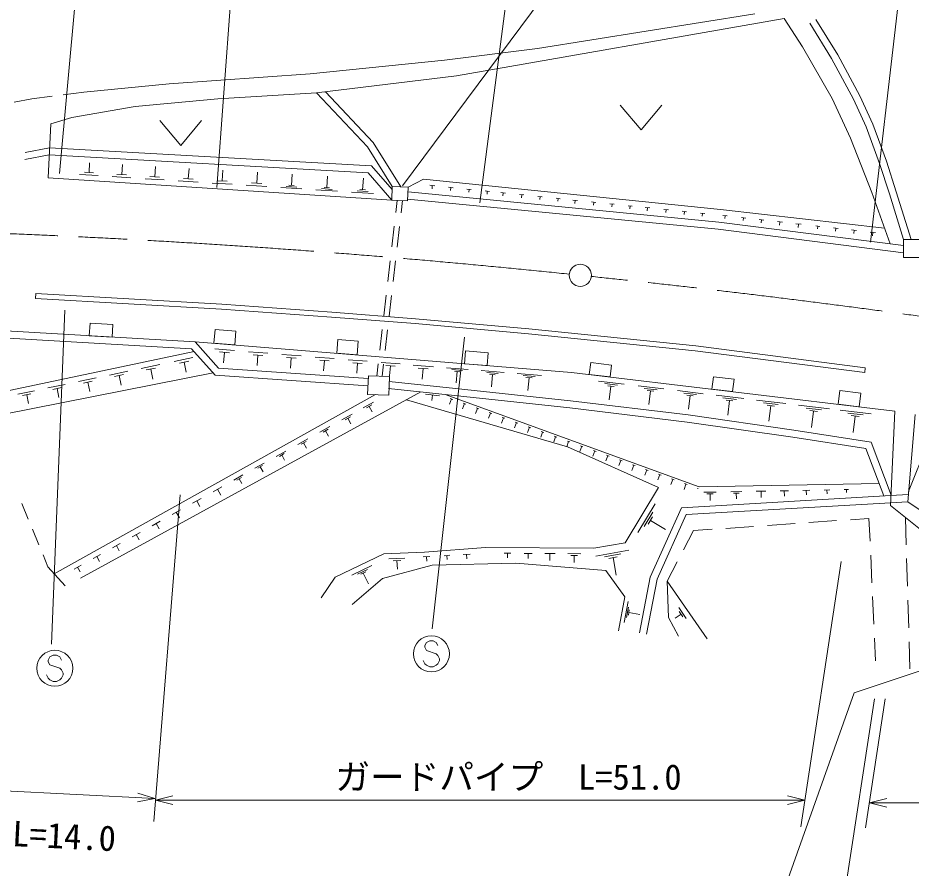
# Model space of a CAD drawing. Units: millimetres, scale not verified. Extents: x 40000 to 680000, y 20000 to 380000.
# Drawn here: x 331509 to 395942, y 257849 to 319184 of the extents above; entities that cross this region are included whole.
import ezdxf
from ezdxf.enums import TextEntityAlignment as Align

# ---------------------------------------------------------------- set-up
doc = ezdxf.new("R2010")
doc.units = ezdxf.units.MM
doc.header["$LTSCALE"] = 1000
doc.linetypes.add('CHAIN', pattern=[18.5, 12, -1.5, 3.5, -1.5])
for name, color, linetype, lineweight in [('M-BGD', 7, 'Continuous', 13), ('M-BMK', 2, 'CHAIN', 13), ('M-BMK-SRVR', 3, 'Continuous', 13), ('M-STR-HTXT', 7, 'Continuous', 13), ('M-STR-STRC', 7, 'Continuous', 13)]:
    doc.layers.add(name, color=color, linetype=linetype, lineweight=lineweight)
doc.styles.add('ＭＳ ゴシック', font='')
doc.styles.get('ＭＳ ゴシック').set_extended_font_data('MS Gothic')

msp = doc.modelspace()

# ---------------------------------------------------------------- linework, layer by layer
at = {"layer": 'M-BGD'}
for p, q in [((334785, 313641), (336271, 313831)), ((331244, 313103), (332505, 313350)), ((332505, 313350), (333991, 313540)), ((374965, 312897), (376465, 311097)), ((376465, 311097), (377965, 312897)), ((341754, 311785), (343254, 309985)), ((343254, 309985), (344754, 311785)), ((333774, 309294), (332013, 308956)), ((332038, 309476), (333798, 309813)), ((336642, 308021), (336688, 308730)), ((336974, 308000), (336310, 308043)), ((338999, 307873), (339046, 308598)), ((341387, 307723), (341434, 308464)), ((343805, 307571), (343854, 308328)), ((346255, 307417), (346305, 308191)), ((348737, 307261), (348788, 308052)), ((337295, 307801), (335966, 307887)), ((339667, 307648), (338308, 307736)), ((339339, 307851), (338659, 307895)), ((342069, 307493), (340680, 307583)), ((341734, 307701), (341039, 307745)), ((344503, 307336), (343083, 307427)), ((344160, 307548), (343450, 307594)), ((346618, 307393), (345892, 307440)), ((351251, 307103), (351303, 307911)), ((353798, 306942), (353851, 307768)), ((356378, 306780), (356432, 307624)), ((346969, 307176), (345517, 307270)), ((349466, 307015), (347983, 307111)), ((349108, 307237), (348366, 307285)), ((351996, 306852), (350480, 306949)), ((351624, 306977), (350866, 307026)), ((351441, 307090), (351062, 307115)), ((354559, 306686), (353010, 306786)), ((354178, 306814), (353404, 306864)), ((353992, 306930), (353604, 306955)), ((356766, 306649), (355976, 306700)), ((356576, 306767), (356180, 306793)), ((361234, 307105), (361574, 307070)), ((361404, 307087), (361381, 306861)), ((362574, 306967), (362902, 306933)), ((362738, 306950), (362716, 306731)), ((363903, 306830), (364218, 306798)), ((364060, 306814), (364039, 306603)), ((357155, 306518), (355573, 306620)), ((365219, 306695), (365523, 306663)), ((365371, 306679), (365350, 306476)), ((366346, 306579), (366685, 306544)), ((366516, 306561), (366492, 306335)), ((367686, 306441), (368014, 306407)), ((367850, 306424), (367827, 306205)), ((369014, 306304), (369330, 306271)), ((369172, 306288), (369150, 306077)), ((370331, 306168), (370635, 306137)), ((370483, 306153), (370462, 305950)), ((358863, 306016), (358762, 305143)), ((359264, 306000), (359163, 305127)), ((371542, 306044), (371881, 306009)), ((371711, 306026), (371688, 305800)), ((372882, 305906), (373209, 305872)), ((373046, 305889), (373023, 305671)), ((374210, 305769), (374526, 305737)), ((374368, 305753), (374346, 305542)), ((375526, 305634), (375831, 305602)), ((375678, 305618), (375658, 305415)), ((376764, 305506), (377104, 305471)), ((376934, 305489), (376911, 305262)), ((378104, 305368), (378432, 305335)), ((378268, 305351), (378246, 305133)), ((379433, 305232), (379748, 305199)), ((379590, 305215), (379569, 305005)), ((380749, 305096), (381053, 305065)), ((380901, 305080), (380880, 304878)), ((382367, 304927), (382669, 304894)), ((382518, 304911), (382496, 304709)), ((383708, 304777), (384010, 304743)), ((358647, 304150), (358474, 302660)), ((359048, 304134), (358875, 302644)), ((383859, 304760), (383837, 304558)), ((384991, 304633), (385320, 304596)), ((385155, 304614), (385131, 304395)), ((386300, 304485), (386656, 304445)), ((386478, 304465), (386451, 304228)), ((387636, 304335), (388020, 304292)), ((387828, 304314), (387799, 304057)), ((389058, 304175), (389360, 304141)), ((389209, 304158), (389186, 303957)), ((390340, 304031), (390669, 303994)), ((390505, 304013), (390480, 303793)), ((391649, 303884), (392006, 303844)), ((391827, 303864), (391801, 303626)), ((392985, 303734), (393370, 303690)), ((393177, 303712), (393149, 303456)), ((358359, 301667), (358186, 300177)), ((358759, 301650), (358586, 300160)), ((332807, 299295), (332787, 298945)), ((358070, 299184), (357897, 297694)), ((358471, 299167), (358298, 297677)), ((357782, 296700), (357609, 295210)), ((358183, 296684), (358010, 295194)), ((330041, 292131), (344229, 295106)), ((345718, 295301), (347137, 295186)), ((348139, 295104), (349547, 294990)), ((342788, 294395), (344138, 294678)), ((346057, 295083), (346767, 295025)), ((346412, 295054), (346351, 294297)), ((348476, 294888), (349180, 294831)), ((348828, 294860), (348767, 294109)), ((350549, 294909), (351946, 294795)), ((350883, 294694), (351582, 294637)), ((351233, 294666), (351172, 293921)), ((352948, 294714), (354334, 294601)), ((353280, 294501), (353973, 294445)), ((353626, 294473), (353566, 293734)), ((355336, 294520), (356711, 294408)), ((340391, 293892), (341741, 294175)), ((340766, 293783), (341441, 293924)), ((341104, 293854), (341255, 293133)), ((343163, 294286), (343839, 294427)), ((343501, 294356), (343652, 293636)), ((355665, 294309), (356352, 294253)), ((356009, 294281), (355949, 293548)), ((357494, 294217), (357392, 293344)), ((357713, 294327), (359077, 294216)), ((357894, 294200), (357793, 293328)), ((358039, 294117), (358721, 294062)), ((358380, 294090), (358321, 293362)), ((360028, 294139), (361483, 294021)), ((360376, 293915), (361103, 293856)), ((360740, 293886), (360677, 293110)), ((362432, 293944), (363982, 293818)), ((392635, 293947), (392591, 293600)), ((330397, 290572), (345592, 293586)), ((335881, 292946), (337157, 293214)), ((338117, 293415), (339431, 293691)), ((338482, 293309), (339139, 293447)), ((338811, 293378), (338958, 292678)), ((362811, 293809), (363586, 293746)), ((362996, 293690), (363384, 293658)), ((363190, 293674), (363123, 292848)), ((364929, 293741), (366577, 293607)), ((365332, 293598), (366156, 293531)), ((365529, 293471), (365941, 293437)), ((365735, 293454), (365664, 292575)), ((367523, 293530), (369274, 293388)), ((367951, 293378), (368826, 293307)), ((368160, 293244), (368598, 293208)), ((368379, 293226), (368303, 292292)), ((333680, 292485), (334920, 292745)), ((336236, 292843), (336874, 292977)), ((336555, 292910), (336697, 292229)), ((373391, 292977), (375249, 292755)), ((373841, 292798), (374770, 292687)), ((374058, 292646), (374523, 292591)), ((374290, 292618), (374172, 291628)), ((376241, 292636), (378099, 292414)), ((331515, 292031), (332719, 292284)), ((331850, 291934), (332452, 292060)), ((332151, 291997), (332286, 291354)), ((334025, 292385), (334645, 292515)), ((334137, 279076), (357308, 292003)), ((334335, 292450), (334474, 291788)), ((336031, 278767), (360569, 292198)), ((360919, 292028), (361914, 291922)), ((361416, 291975), (361374, 291578)), ((376691, 292457), (377620, 292346)), ((376908, 292305), (377373, 292250)), ((377141, 292277), (377022, 291286)), ((379092, 292295), (380951, 292073)), ((379542, 292116), (380471, 292005)), ((379759, 291964), (380224, 291908)), ((379992, 291936), (379873, 290945)), ((381885, 291961), (383862, 291725)), ((356412, 291045), (357163, 291464)), ((356656, 291049), (357031, 291259)), ((362779, 291698), (362642, 291322)), ((362685, 291732), (362873, 291664)), ((363719, 291357), (363582, 290981)), ((363625, 291391), (363813, 291323)), ((382363, 291770), (383352, 291652)), ((382595, 291609), (383089, 291550)), ((382842, 291579), (382716, 290524)), ((384793, 291613), (386896, 291362)), ((385302, 291410), (386353, 291284)), ((385548, 291239), (386074, 291176)), ((387824, 291251), (390056, 290984)), ((354877, 290188), (355628, 290607)), ((356843, 291154), (357067, 290753)), ((364658, 291015), (364522, 290639)), ((364564, 291049), (364752, 290981)), ((365598, 290674), (365462, 290298)), ((365504, 290708), (365692, 290639)), ((385811, 291207), (385677, 290086)), ((388364, 291035), (389480, 290902)), ((388625, 290853), (389183, 290786)), ((388904, 290819), (388762, 289629)), ((390825, 290892), (393057, 290625)), ((391365, 290676), (392481, 290543)), ((355120, 290193), (355496, 290402)), ((355308, 290297), (355532, 289897)), ((366538, 290332), (366402, 289956)), ((366444, 290366), (366632, 290298)), ((367478, 289990), (367341, 289615)), ((367384, 290025), (367572, 289956)), ((391626, 290494), (392185, 290427)), ((391906, 290460), (391763, 289270)), ((353282, 289298), (354013, 289706)), ((353519, 289303), (353885, 289507)), ((353702, 289405), (353920, 289015)), ((368418, 289649), (368281, 289273)), ((368324, 289683), (368512, 289615)), ((369358, 289307), (369221, 288931)), ((369264, 289341), (369452, 289273)), ((351706, 288419), (352418, 288816)), ((370298, 288966), (370161, 288590)), ((370204, 289000), (370392, 288932)), ((371143, 288658), (371331, 288590)), ((351937, 288423), (352293, 288622)), ((352115, 288523), (352327, 288143)), ((371237, 288624), (371101, 288248)), ((372177, 288283), (372041, 287907)), ((372083, 288317), (372271, 288248)), ((350148, 287550), (350842, 287937)), ((350373, 287554), (350720, 287748)), ((350546, 287651), (350753, 287281)), ((373117, 287941), (372981, 287565)), ((373023, 287975), (373211, 287907)), ((374057, 287599), (373920, 287224)), ((373963, 287634), (374151, 287565)), ((348609, 286692), (349284, 287068)), ((348828, 286696), (349166, 286884)), ((348997, 286790), (349198, 286430)), ((374997, 287258), (374860, 286882)), ((374903, 287292), (375091, 287224)), ((375937, 286916), (375800, 286540)), ((375843, 286951), (376031, 286882)), ((347089, 285843), (347745, 286210)), ((376877, 286575), (376740, 286199)), ((376783, 286609), (376971, 286541)), ((377816, 286233), (377680, 285857)), ((377722, 286267), (377910, 286199)), ((347302, 285847), (347630, 286030)), ((347466, 285939), (347661, 285589)), ((378756, 285892), (378620, 285516)), ((378662, 285926), (378850, 285857)), ((379696, 285550), (379560, 285174)), ((379602, 285584), (379790, 285516)), ((345587, 285005), (346225, 285361)), ((345906, 285183), (346143, 284758)), ((380542, 285243), (380587, 285226)), ((380985, 284958), (381881, 284976)), ((381211, 284843), (381659, 284852)), ((381435, 284848), (381444, 284370)), ((382936, 284996), (383721, 285011)), ((383134, 284895), (383527, 284902)), ((383331, 284899), (383339, 284480)), ((384773, 285031), (385454, 285044)), ((385114, 285038), (385123, 284584)), ((386503, 285064), (387086, 285076)), ((386795, 285070), (386802, 284681)), ((388132, 285096), (388623, 285105)), ((388378, 285100), (388384, 284774)), ((389666, 285125), (390069, 285133)), ((389868, 285129), (389873, 284860)), ((391110, 285153), (391432, 285159)), ((391271, 285156), (391275, 284942)), ((394476, 284728), (395738, 284801)), ((344102, 284177), (344722, 284523)), ((344412, 284350), (344643, 283937)), ((394471, 284207), (395691, 284278)), ((331807, 284141), (332263, 283031)), ((342636, 283359), (343238, 283695)), ((342937, 283527), (343161, 283125)), ((376234, 282065), (377475, 284127)), ((376682, 282498), (377302, 283529)), ((341186, 282550), (341771, 282877)), ((376974, 282673), (377285, 283188)), ((377130, 282931), (378229, 282268)), ((388566, 282775), (390561, 282914)), ((391559, 282983), (392901, 283076)), ((392901, 283076), (392977, 281435)), ((395589, 281177), (395531, 283142)), ((332567, 282291), (333023, 281181)), ((341479, 282713), (341696, 282324)), ((380241, 282197), (381583, 282290)), ((382580, 282360), (384575, 282498)), ((385573, 282567), (387568, 282706)), ((339754, 281752), (340322, 282068)), ((340038, 281910), (340249, 281532)), ((379520, 280820), (380241, 282197)), ((338340, 280962), (338890, 281269)), ((338615, 281116), (338819, 280749)), ((333327, 280441), (333680, 279584)), ((336942, 280182), (337475, 280480)), ((337208, 280331), (337407, 279976)), ((360746, 280299), (361223, 280328)), ((360985, 280314), (361004, 279995)), ((362249, 280389), (362672, 280415)), ((362460, 280402), (362477, 280120)), ((363633, 280472), (364129, 280502)), ((363881, 280487), (363901, 280157)), ((366581, 280562), (367076, 280559)), ((366829, 280561), (366827, 280231)), ((368039, 280554), (368608, 280551)), ((368323, 280553), (368321, 280173)), ((369518, 280546), (370266, 280542)), ((369892, 280544), (369890, 280046)), ((371167, 280537), (372114, 280532)), ((371403, 280410), (371877, 280407)), ((371640, 280409), (371637, 279903)), ((373199, 280352), (375568, 280776)), ((373819, 280300), (375004, 280512)), ((374144, 280195), (374736, 280301)), ((393024, 280436), (393118, 278438)), ((335560, 279412), (336077, 279700)), ((355607, 278974), (357044, 279671)), ((358278, 280152), (359417, 280220)), ((358572, 280017), (359141, 280051)), ((358856, 280034), (358893, 279426)), ((374440, 280248), (374666, 278984)), ((378336, 278556), (379057, 279934)), ((395676, 278178), (395618, 280178)), ((333680, 279584), (334917, 278207)), ((335819, 279556), (336011, 279212)), ((356013, 279052), (356731, 279401)), ((356239, 279044), (356598, 279218)), ((356419, 279131), (356790, 278365)), ((375239, 275575), (375519, 277079)), ((393165, 277439), (393258, 275442)), ((395764, 275180), (395706, 277179)), ((375409, 275933), (375549, 276685)), ((375544, 276102), (375614, 276478)), ((379177, 276642), (379726, 275851)), ((375579, 276290), (376382, 276141)), ((379346, 276173), (378924, 275880)), ((379209, 276371), (379483, 275975)), ((393305, 274443), (393382, 272802)), ((395851, 272216), (395794, 274180))]:
    msp.add_line(p, q, dxfattribs=at)
for points in [[(358473, 306032), (333699, 307633), (333876, 311539), (335406, 312004), (339968, 312785), (345938, 313343), (353055, 313783), (363152, 315000), (386787, 319143), (388105, 317103), (390240, 313368), (391558, 310511), (393100, 306584), (394419, 302892)], [(336271, 313831), (342413, 314428), (352583, 315139), (362272, 316143), (368989, 316980), (384662, 319471)], [(389072, 319077), (390648, 316507), (392249, 313559), (393175, 311517), (394161, 308853), (394873, 306637), (395936, 303196)], [(388628, 318805), (390198, 316247), (391783, 313328), (392693, 311319), (393669, 308683), (394377, 306481), (395391, 303196)], [(353696, 313860), (357141, 310189), (359143, 306994)], [(353055, 313783), (356728, 309870), (358513, 307020)], [(333774, 309294), (356766, 308006), (358473, 306032)], [(333798, 309813), (357016, 308512), (358504, 306791)], [(359659, 306973), (360767, 307555), (382194, 305350), (394016, 304020)], [(359623, 306107), (382019, 303936), (395391, 302245)], [(359673, 306625), (382077, 304453), (395391, 302769)], [(332807, 299295), (346212, 298530), (354153, 297949), (360195, 297478), (368372, 296740), (380409, 295516), (392635, 293947)], [(332787, 298945), (346189, 298180), (354127, 297600), (360166, 297129), (368339, 296392), (380369, 295168), (392591, 293600)], [(316532, 296136), (329152, 295837), (330240, 296621), (344289, 295818), (345987, 293925), (356785, 293163)], [(316528, 295616), (329314, 295313), (330395, 296092), (344045, 295312), (345740, 293421), (356748, 292644)], [(344289, 295818), (371441, 293613), (394760, 290824)], [(358301, 292963), (363067, 292455), (371377, 291560), (379855, 290544), (387477, 289445), (393064, 288587), (394496, 284764)], [(358246, 292446), (363012, 291938), (371319, 291043), (379787, 290028), (387401, 288931), (392684, 288120), (393965, 284698)], [(393627, 285601), (380649, 285352), (362328, 292011)], [(359552, 291641), (371144, 288251), (377715, 285301), (375309, 281304), (373049, 280927), (365243, 280969), (360828, 280634), (357898, 280530), (354404, 278835), (353379, 277349)], [(394760, 290824), (394462, 283997), (397584, 281499), (415846, 269477)], [(396234, 290571), (395692, 284262), (415844, 270725), (419657, 268771)], [(395757, 285022), (397110, 288436), (410148, 286548)], [(376343, 274834), (377119, 278842), (379378, 283849), (394476, 284728)], [(376853, 274735), (377617, 278684), (379723, 283348), (394471, 284207)], [(355625, 276861), (357815, 278730), (361386, 279693), (367427, 279846), (373928, 279316), (375295, 277419), (374834, 274978)], [(379173, 274580), (378441, 275940), (378336, 278556), (381224, 274392)]]:
    msp.add_lwpolyline(points, dxfattribs=at)
for points in [[(359618, 305985), (358473, 306032), (358513, 307020), (359659, 306973)], [(395391, 303196), (396762, 303196), (396762, 301888), (395391, 301888)], [(336664, 296254), (338310, 296160), (338362, 297070), (336716, 297165)], [(345653, 295708), (347149, 295586), (347230, 296585), (345735, 296706)], [(354518, 294988), (355980, 294869), (356061, 295869), (354600, 295987)], [(363734, 294239), (365349, 294108), (365424, 295030), (363809, 295161)], [(372723, 293460), (374231, 293280), (374334, 294141), (372826, 294322)], [(356793, 293369), (358316, 293306), (358260, 291963), (356738, 292026)], [(381570, 292402), (383068, 292222), (383175, 293114), (381677, 293293)], [(390686, 291311), (392186, 291132), (392303, 292116), (390803, 292295)]]:
    msp.add_lwpolyline(points, close=True, dxfattribs=at)
at = {"layer": 'M-BMK'}
for centre, radius, start, end in [((304748, -339124), 643271, 84.06334, 88.24457), ((298804, -410992), 715368, 80.88284, 84.05707)]:
    msp.add_arc(centre, radius, start, end, dxfattribs=at)
at = {"layer": 'M-BMK-SRVR'}
msp.add_circle((372076, 300613), 800, dxfattribs=at)
at = {"layer": 'M-STR-HTXT'}
for p, q in [((359261, 307068), (374356, 327388)), ((343225, 284771), (341312, 261201)), ((390897, 279973), (387981, 260824)), ((393288, 270057), (390020, 248597)), ((394078, 270057), (392661, 260755)), ((328024, 263553), (341395, 262879)), ((341395, 262879), (340163, 263254)), ((341439, 262757), (342689, 263069)), ((388275, 262757), (387025, 263069)), ((341395, 262879), (340131, 262630)), ((388275, 262757), (341439, 262757)), ((341439, 262757), (342689, 262444)), ((388275, 262757), (387025, 262444)), ((392934, 262550), (394184, 262863)), ((419624, 262550), (392934, 262550)), ((392934, 262550), (394184, 262238))]:
    msp.add_line(p, q, dxfattribs=at)
at = {"layer": 'M-STR-STRC'}
for p, q in [((345872, 306942), (347688, 331737)), ((336396, 328341), (334501, 307969)), ((367271, 324630), (364823, 305837)), ((395145, 321472), (393013, 302994)), ((334885, 298087), (333937, 274003)), ((363726, 296146), (361384, 275116)), ((360983, 274133), (360865, 273897)), ((360865, 273897), (360865, 273779)), ((361219, 274251), (360983, 274133)), ((361456, 274251), (361219, 274251)), ((361692, 274133), (361456, 274251)), ((361810, 273897), (361692, 274133)), ((334056, 273212), (333819, 273094)), ((334292, 273212), (334056, 273212)), ((334528, 273094), (334292, 273212)), ((360865, 273779), (360983, 273542)), ((360983, 273542), (361692, 273306)), ((361692, 273306), (361810, 273188)), ((333819, 273094), (333701, 272857)), ((333701, 272857), (333701, 272739)), ((333701, 272739), (333819, 272503)), ((334647, 272857), (334528, 273094)), ((360865, 272597), (360747, 272833)), ((360983, 272479), (360865, 272597)), ((361810, 272597), (361692, 272479)), ((361810, 273188), (361928, 272951)), ((361928, 272833), (361810, 272597)), ((361928, 272951), (361928, 272833)), ((333819, 272503), (334528, 272266)), ((334528, 272266), (334647, 272148)), ((334647, 272148), (334765, 271912)), ((334765, 271912), (334765, 271794)), ((361219, 272360), (360983, 272479)), ((361456, 272360), (361219, 272360)), ((361692, 272479), (361456, 272360)), ((333701, 271557), (333583, 271794)), ((333819, 271439), (333701, 271557)), ((334056, 271321), (333819, 271439)), ((334292, 271321), (334056, 271321)), ((334528, 271439), (334292, 271321)), ((334647, 271557), (334528, 271439)), ((334765, 271794), (334647, 271557))]:
    msp.add_line(p, q, dxfattribs=at)
msp.add_lwpolyline([(438874, 286179), (391836, 270503), (386308, 254947)], dxfattribs=at)
for centre in [(361337, 273306), (334174, 272266)]:
    msp.add_circle(centre, 1300, dxfattribs=at)

# ---------------------------------------------------------------- texts
at = {"layer": 'M-STR-HTXT', "style": 'ＭＳ ゴシック'}
msp.add_text('ガードパイプ  L=51.0', height=1833, dxfattribs=at).set_placement((366897, 262960), align=Align.BOTTOM_CENTER)
msp.add_text('側溝 L=14.0', height=1833, rotation=357.114, dxfattribs=at).set_placement((331652, 258863), align=Align.BOTTOM_CENTER)

doc.saveas('drawing.dxf')
